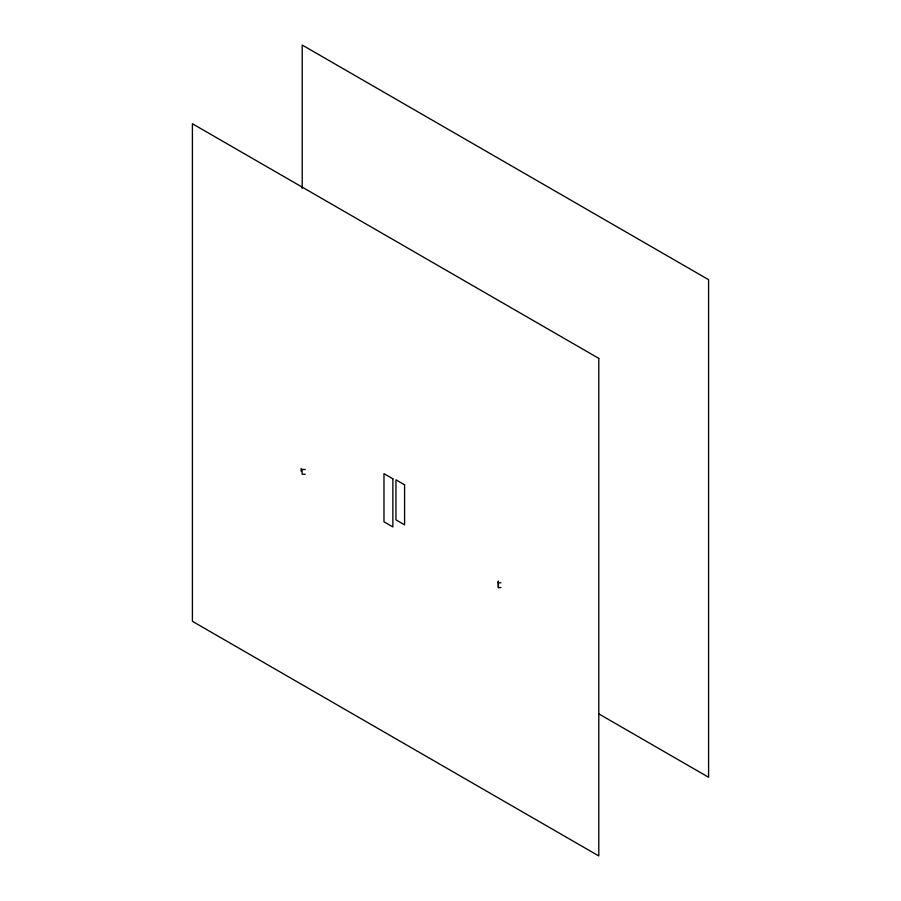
<?xml version="1.0" encoding="UTF-8"?>
<svg xmlns="http://www.w3.org/2000/svg" width="901" height="901" viewBox="0 0 901 901"><rect width="100%" height="100%" fill="white"/><g stroke="black" fill="none" stroke-linecap="round" stroke-linejoin="round"><path stroke-width="1.35" d="M500.945 582.789L498.377 582.823L498.287 580.999L498.377 587.621L500.945 587.576M305.259 469.534L302.094 469.387L302.094 474.174L305.259 474.32M599.086 714.031L708.591 777.259L708.591 279.682L302.207 45.05L302.207 188.422M498.343 582.316L498.377 587.621M301.171 468.475L301.171 471.313M598.793 358.373L192.409 123.741L192.409 621.318L598.793 855.95L598.793 358.373M404.583 484.806L395.944 479.816L395.944 519.832L404.583 524.821L404.583 484.806M392.87 478.803L383.972 473.667L383.972 521.803L392.87 526.939L392.87 478.803"/></g></svg>
